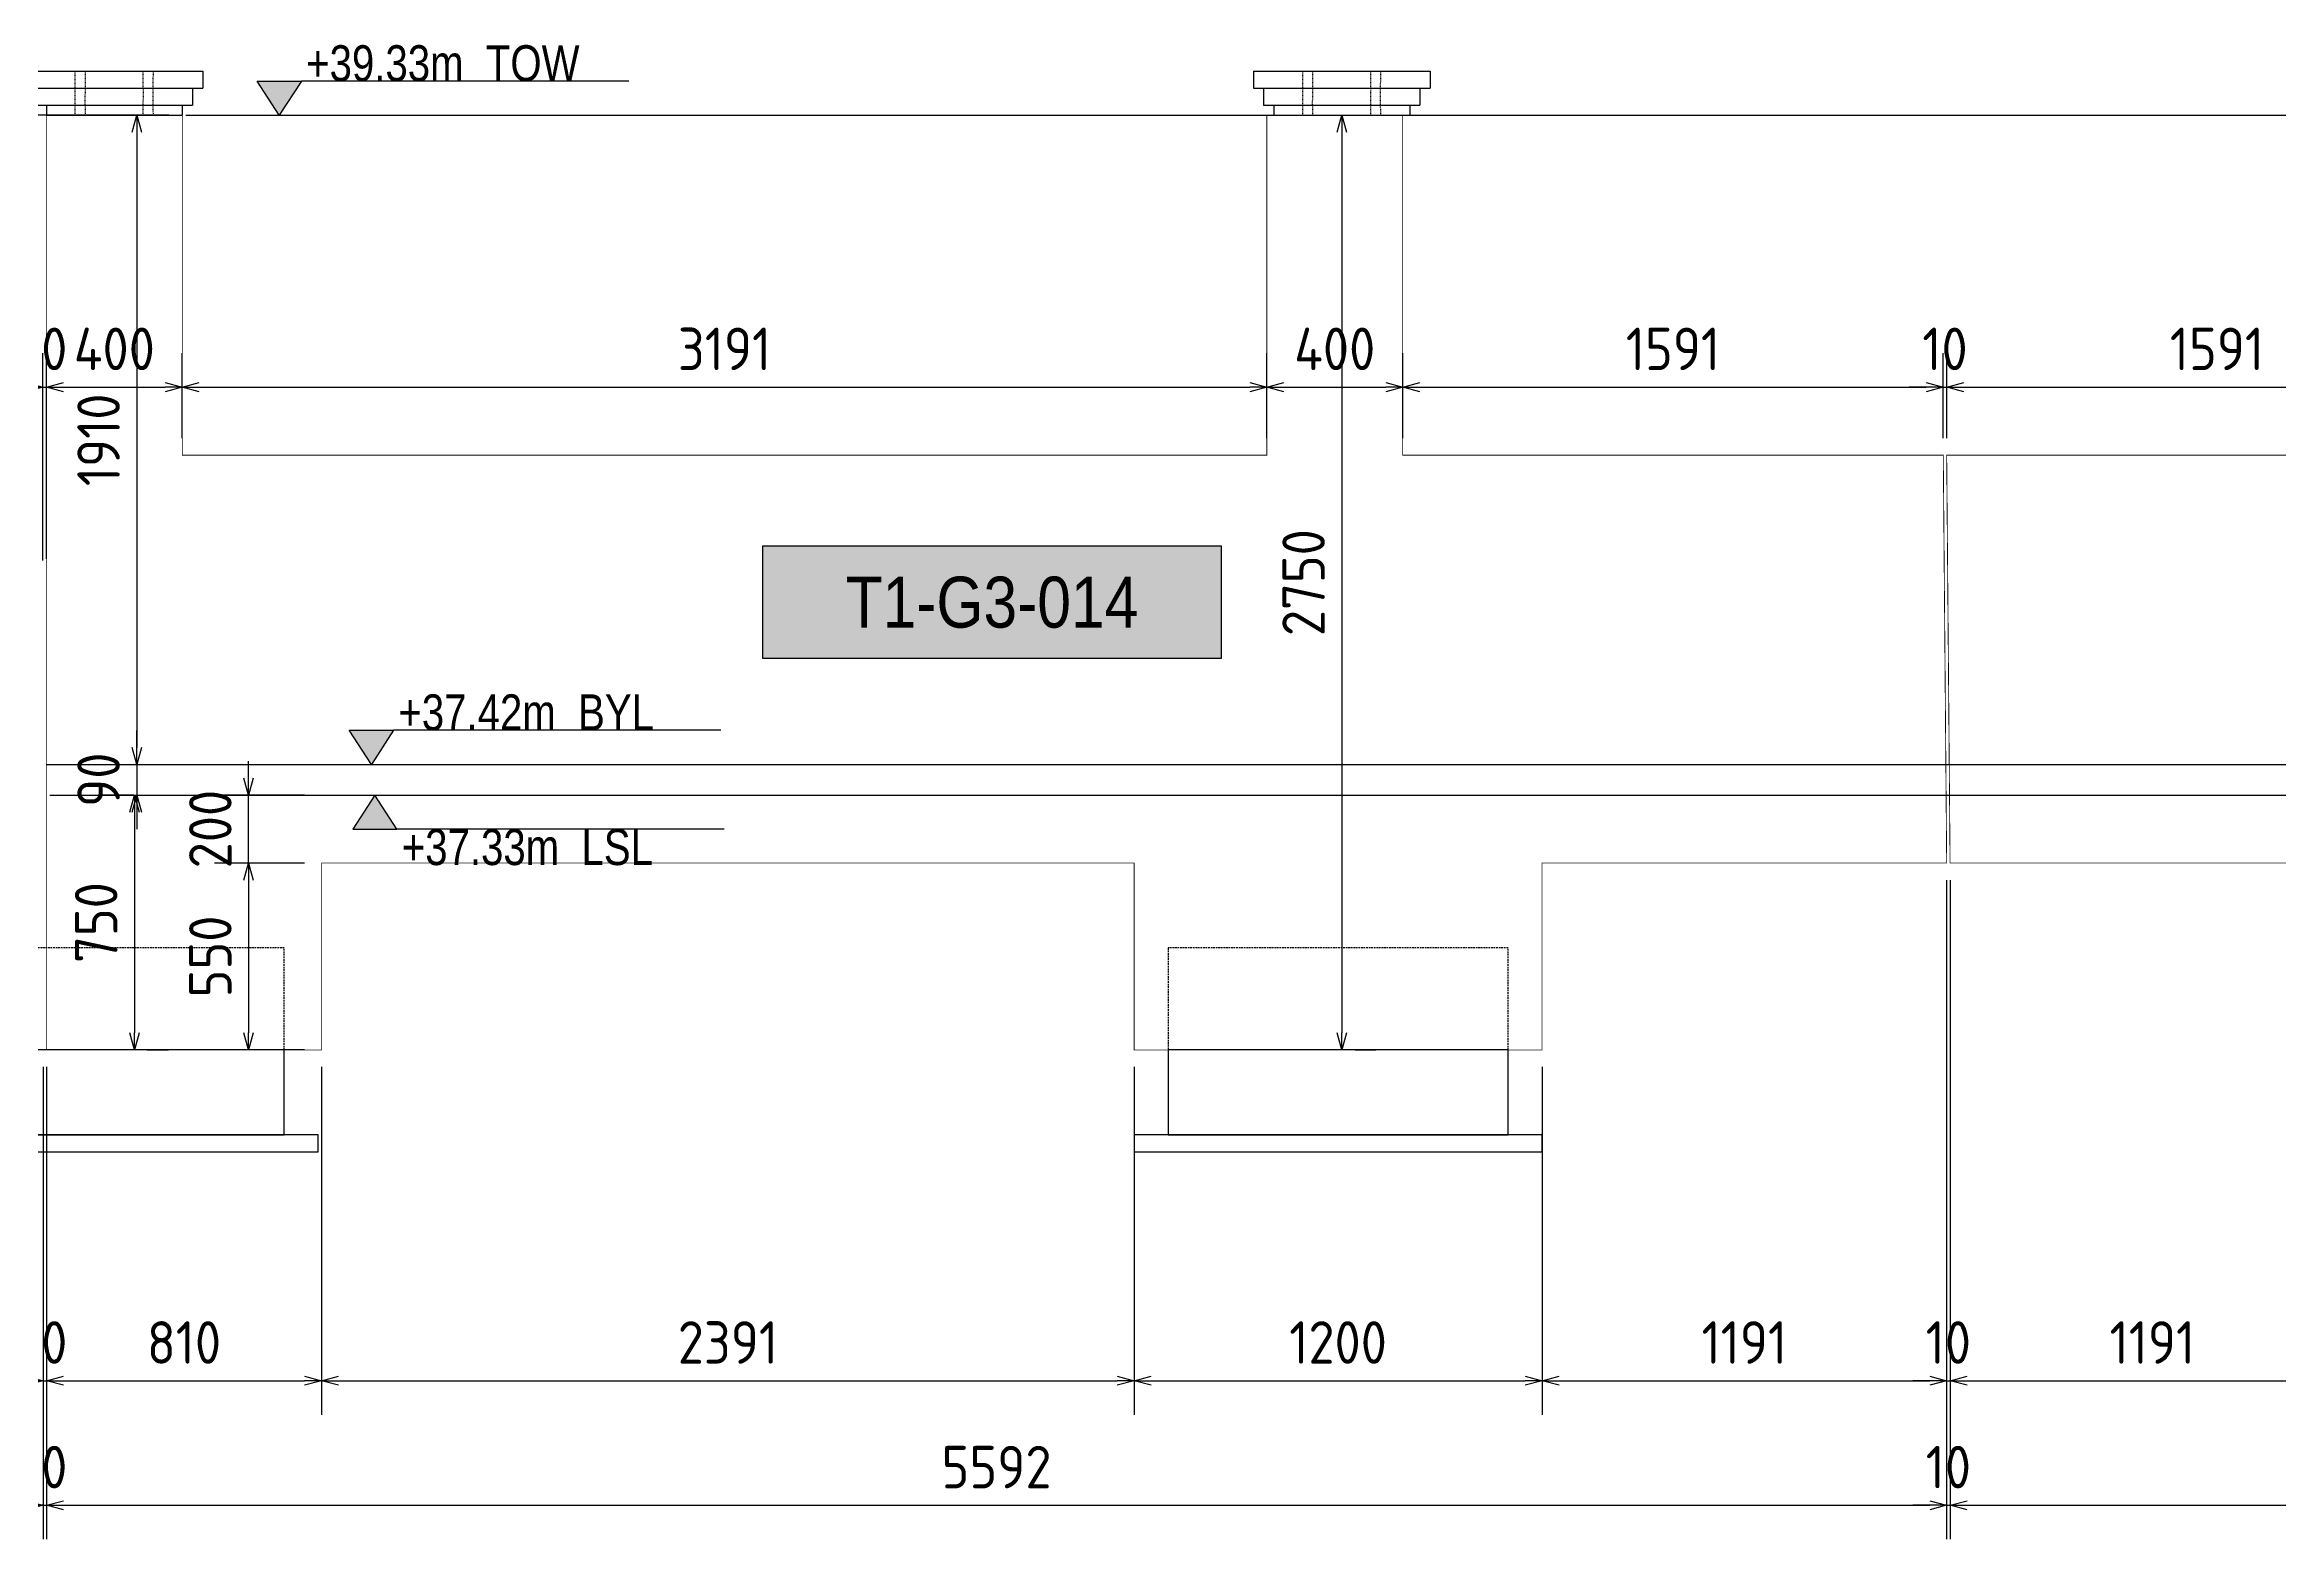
# Model space of a CAD drawing. Header units: centimetres. Extents: x -6122352 to 7132207, y -1694241 to 1947892.
# Drawn here: x 3284730 to 3291305, y 82635 to 87033 of the extents above; entities that cross this region are included whole.
import ezdxf
from ezdxf.enums import TextEntityAlignment as Align

# ---------------------------------------------------------------- set-up
doc = ezdxf.new("R2010")
doc.units = ezdxf.units.CM
doc.header["$MEASUREMENT"] = 0
doc.header["$PDMODE"] = 66
doc.header["$PDSIZE"] = 100
for name, pattern in [('23585-XR-AR-END-SETTING OUT PLAN$0$HIDDEN', [0.375, 0.25, -0.125]), ('DASHED2', [0.375, 0.25, -0.125]), ('DXK_LINE_DOT2', [3.9198, 1.9599, -1.9599])]:
    doc.linetypes.add(name, pattern=pattern)
for name, color, linetype in [('@MI-TYPE-01', 30, 'Continuous'), ('JML-Dimension', 1, 'Continuous'), ('PANEL-TAGS', 7, 'Continuous'), ('SECTION', 130, 'Continuous')]:
    doc.layers.add(name, color=color, linetype=linetype)
doc.styles.add('PANELTAG_STYLE', font='arial.ttf')
doc.styles.add('Schueco-BEMSTIL', font='isocpeur.ttf', dxfattribs={"width": 0.9})
doc.styles.add('txt-Pisa-std', font='arial.ttf', dxfattribs={"width": 0.8})
doc.dimstyles.new('MI- JWC-TXT-2.5 MM', dxfattribs={"dimscale": 1.5, "dimtxt": 2.5, "dimasz": 1, "dimexe": 2, "dimexo": 1, "dimgap": 1, "dimtad": 1, "dimdec": 0, "dimdsep": 46, "dimtxsty": 'Schueco-BEMSTIL', "dimblk": 'OPEN30', "dimcen": 0, "dimdle": 2, "dimclrd": 140, "dimclre": 8, "dimclrt": 40, "dimadec": 0, "dimazin": 2, "dimtfac": 1, "dimtdec": 0, "dimtix": 1, "dimtmove": 2, "dimatfit": 3, "dimldrblk": 'OPEN', "dimfxl": 2, "dimlwd": -1, "dimlwe": -1, "dimarcsym": 0})

# ---------------------------------------------------------------- blocks, each defined once
blk = doc.blocks.new('T1-FOOTING ELEVATION')
at = {"color": 9}
blk.add_lwpolyline([(-600, -250), (600, -250), (600, -300), (-600, -300)], close=True, dxfattribs=at)
at = {"layer": '@MI-TYPE-01', "color": 114, "linetype": '23585-XR-AR-END-SETTING OUT PLAN$0$HIDDEN', "ltscale": 20, "true_color": 0x139b48}
blk.add_lwpolyline([(-500, 0), (-500, 300), (500, 300), (500, 0)], dxfattribs=at)
at = {"layer": '@MI-TYPE-01', "color": 114, "true_color": 0x139b48}
blk.add_lwpolyline([(-500, 0), (500, 0), (500, -250), (-500, -250)], close=True, dxfattribs=at)
blk = doc.blocks.new('*U2058')
at = {"layer": 'JML-Dimension'}
h = blk.add_hatch(color=10, dxfattribs=at)
h.dxf.hatch_style = 1
h.paths.add_polyline_path([(0, 0), (-1.54, 2.37), (1.54, 2.37)])
blk.add_line((24.31, 2.37), (1.54, 2.37), dxfattribs=at)
blk.add_lwpolyline([(0, 0), (-1.54, 2.37), (1.54, 2.37), (0, 0)], dxfattribs=at)
at = {"color": 5, "style": 'txt-Pisa-std', "width": 0.8}
blk.add_attdef('+0.0', text='', height=2.5, dxfattribs=at).set_placement((1.87, 2.37), align=Align.BOTTOM_LEFT)
blk = doc.blocks.new('_Open30')
at = {"color": 0, "linetype": 'ByBlock', "lineweight": -2}
for p, q in [((-1, 0.27), (0, 0)), ((0, 0), (-1, -0.27)), ((0, 0), (-1, 0))]:
    blk.add_line(p, q, dxfattribs=at)
blk = doc.blocks.new('*D4486')
at = {"layer": '@MI-TYPE-01', "color": 8, "transparency": 16777216}
for p, q in [((3285094.9, 86825.5), (3284370.7, 86825.5)), ((3284503.4, 86465.5), (3284570.7, 86465.5))]:
    blk.add_line(p, q, dxfattribs=at)
at = {"layer": '@MI-TYPE-01', "color": 140, "transparency": 16777216}
blk.add_line((3284470.7, 86515.5), (3284470.7, 86775.5), dxfattribs=at)
at = {"layer": 'Defpoints', "color": 0, "transparency": 16777216}
for p in [(3284470.7, 86825.5), (3285144.9, 86825.5), (3284453.4, 86465.5)]:
    blk.add_point(p, dxfattribs=at)
at = {"layer": '@MI-TYPE-01', "color": 140, "transparency": 16777216, "xscale": 50, "yscale": 50, "zscale": 50}
for p, rotation in [((3284470.7, 86825.5), 90), ((3284470.7, 86465.5), 270)]:
    blk.add_blockref('_Open30', p, dxfattribs=dict(at, rotation=rotation))
at = {"layer": '@MI-TYPE-01', "color": 40, "transparency": 16777216, "insert": (3284358.2, 86645.5), "char_height": 125, "attachment_point": 5, "rotation": 90, "style": 'Schueco-BEMSTIL'}
blk.add_mtext('360', dxfattribs=at)
blk = doc.blocks.new('_Open')
at = {"color": 0, "linetype": 'ByBlock', "lineweight": -2}
for p, q in [((-1, 0.2), (0, 0)), ((-1, -0.2), (0, 0)), ((0, 0), (-1, 0))]:
    blk.add_line(p, q, dxfattribs=at)
blk = doc.blocks.new('*D4487')
at = {"layer": '@MI-TYPE-01', "color": 8, "transparency": 16777216}
for p, q in [((3284923, 86825.5), (3285101, 86825.5)), ((3284923, 84915.5), (3285101, 84915.5))]:
    blk.add_line(p, q, dxfattribs=at)
at = {"layer": '@MI-TYPE-01', "color": 140, "transparency": 16777216}
blk.add_line((3285001, 86775.5), (3285001, 84965.5), dxfattribs=at)
at = {"layer": 'Defpoints', "color": 0, "transparency": 16777216}
for p in [(3284873, 86825.5), (3284873, 84915.5), (3285001, 84915.5)]:
    blk.add_point(p, dxfattribs=at)
at = {"layer": '@MI-TYPE-01', "color": 140, "transparency": 16777216, "xscale": 50, "yscale": 50, "zscale": 50}
for p, rotation in [((3285001, 86825.5), 90), ((3285001, 84915.5), 270)]:
    blk.add_blockref('_Open30', p, dxfattribs=dict(at, rotation=rotation))
at = {"layer": '@MI-TYPE-01', "color": 40, "transparency": 16777216, "insert": (3284888.5, 85870.5), "char_height": 125, "attachment_point": 5, "rotation": 90, "style": 'Schueco-BEMSTIL'}
blk.add_mtext('1910', dxfattribs=at)
blk = doc.blocks.new('*D4488')
at = {"layer": '@MI-TYPE-01', "color": 140, "transparency": 16777216}
for p, q in [((3285001, 84965.5), (3285001, 85015.5)), ((3285001, 84915.5), (3285001, 84825.2)), ((3285001, 84775.2), (3285001, 84725.2))]:
    blk.add_line(p, q, dxfattribs=at)
at = {"layer": '@MI-TYPE-01', "color": 8, "transparency": 16777216}
for p, q in [((3284923, 84915.5), (3285101, 84915.5)), ((3284992.2, 84825.2), (3284901, 84825.2))]:
    blk.add_line(p, q, dxfattribs=at)
at = {"layer": 'Defpoints', "color": 0, "transparency": 16777216}
for p in [(3284873, 84915.5), (3285001, 84825.2), (3285042.2, 84825.2)]:
    blk.add_point(p, dxfattribs=at)
at = {"layer": '@MI-TYPE-01', "color": 140, "transparency": 16777216, "xscale": 50, "yscale": 50, "zscale": 50}
for p, rotation in [((3285001, 84915.5), 270), ((3285001, 84825.2), 90)]:
    blk.add_blockref('_Open30', p, dxfattribs=dict(at, rotation=rotation))
at = {"layer": '@MI-TYPE-01', "color": 40, "transparency": 16777216, "insert": (3284888.5, 84870.4), "char_height": 125, "attachment_point": 5, "rotation": 90, "style": 'Schueco-BEMSTIL'}
blk.add_mtext('90', dxfattribs=at)
blk = doc.blocks.new('*D4489')
at = {"layer": '@MI-TYPE-01', "color": 8, "transparency": 16777216}
for p, q in [((3284992.2, 84825.2), (3284894, 84825.2)), ((3285030.6, 84075.2), (3285094, 84075.2))]:
    blk.add_line(p, q, dxfattribs=at)
at = {"layer": '@MI-TYPE-01', "color": 140, "transparency": 16777216}
blk.add_line((3284994, 84775.2), (3284994, 84125.2), dxfattribs=at)
at = {"layer": 'Defpoints', "color": 0, "transparency": 16777216}
for p in [(3285042.2, 84825.2), (3284980.6, 84075.2), (3284994, 84075.2)]:
    blk.add_point(p, dxfattribs=at)
at = {"layer": '@MI-TYPE-01', "color": 140, "transparency": 16777216, "xscale": 50, "yscale": 50, "zscale": 50}
for p, rotation in [((3284994, 84825.2), 90), ((3284994, 84075.2), 270)]:
    blk.add_blockref('_Open30', p, dxfattribs=dict(at, rotation=rotation))
at = {"layer": '@MI-TYPE-01', "color": 40, "transparency": 16777216, "insert": (3284881.5, 84450.2), "char_height": 125, "attachment_point": 5, "rotation": 90, "style": 'Schueco-BEMSTIL'}
blk.add_mtext('750', dxfattribs=at)
blk = doc.blocks.new('*D4497')
at = {"layer": '@MI-TYPE-01', "color": 140, "transparency": 16777216}
for p, q in [((3285329.9, 84875.2), (3285329.9, 84925.2)), ((3285329.9, 84625.2), (3285329.9, 84825.2)), ((3285329.9, 84575.2), (3285329.9, 84525.2))]:
    blk.add_line(p, q, dxfattribs=at)
at = {"layer": '@MI-TYPE-01', "color": 8, "transparency": 16777216}
for p, q in [((3285494.9, 84825.2), (3285229.9, 84825.2)), ((3285494.9, 84625.2), (3285229.9, 84625.2))]:
    blk.add_line(p, q, dxfattribs=at)
at = {"layer": 'Defpoints', "color": 0, "transparency": 16777216}
for p in [(3285329.9, 84825.2), (3285544.9, 84825.2), (3285544.9, 84625.2)]:
    blk.add_point(p, dxfattribs=at)
at = {"layer": '@MI-TYPE-01', "color": 140, "transparency": 16777216, "xscale": 50, "yscale": 50, "zscale": 50}
for p, rotation in [((3285329.9, 84825.2), 270), ((3285329.9, 84625.2), 90)]:
    blk.add_blockref('_Open30', p, dxfattribs=dict(at, rotation=rotation))
at = {"layer": '@MI-TYPE-01', "color": 40, "transparency": 16777216, "insert": (3285217.4, 84725.2), "char_height": 125, "attachment_point": 5, "rotation": 90, "style": 'Schueco-BEMSTIL'}
blk.add_mtext('200', dxfattribs=at)
blk = doc.blocks.new('*D4498')
at = {"layer": '@MI-TYPE-01', "color": 8, "transparency": 16777216}
for p, q in [((3285494.9, 84625.2), (3285229.9, 84625.2)), ((3285494.9, 84075.2), (3285229.9, 84075.2))]:
    blk.add_line(p, q, dxfattribs=at)
at = {"layer": '@MI-TYPE-01', "color": 140, "transparency": 16777216}
blk.add_line((3285329.9, 84575.2), (3285329.9, 84125.2), dxfattribs=at)
at = {"layer": 'Defpoints', "color": 0, "transparency": 16777216}
for p in [(3285544.9, 84625.2), (3285329.9, 84075.2), (3285544.9, 84075.2)]:
    blk.add_point(p, dxfattribs=at)
at = {"layer": '@MI-TYPE-01', "color": 140, "transparency": 16777216, "xscale": 50, "yscale": 50, "zscale": 50}
for p, rotation in [((3285329.9, 84625.2), 90), ((3285329.9, 84075.2), 270)]:
    blk.add_blockref('_Open30', p, dxfattribs=dict(at, rotation=rotation))
at = {"layer": '@MI-TYPE-01', "color": 40, "transparency": 16777216, "insert": (3285217.4, 84350.2), "char_height": 125, "attachment_point": 5, "rotation": 90, "style": 'Schueco-BEMSTIL'}
blk.add_mtext('550', dxfattribs=at)
blk = doc.blocks.new('*D4509')
at = {"layer": '@MI-TYPE-01', "color": 8, "transparency": 16777216}
for p, q in [((3288575.9, 86825.5), (3288646.8, 86825.5)), ((3288585.9, 84075.2), (3288646.8, 84075.2))]:
    blk.add_line(p, q, dxfattribs=at)
at = {"layer": '@MI-TYPE-01', "color": 140, "transparency": 16777216}
blk.add_line((3288546.8, 86775.5), (3288546.8, 84125.2), dxfattribs=at)
at = {"layer": 'Defpoints', "color": 0, "transparency": 16777216}
for p in [(3288525.9, 86825.5), (3288535.9, 84075.2), (3288546.8, 84075.2)]:
    blk.add_point(p, dxfattribs=at)
at = {"layer": '@MI-TYPE-01', "color": 140, "transparency": 16777216, "xscale": 50, "yscale": 50, "zscale": 50}
for p, rotation in [((3288546.8, 86825.5), 90), ((3288546.8, 84075.2), 270)]:
    blk.add_blockref('_Open30', p, dxfattribs=dict(at, rotation=rotation))
at = {"layer": '@MI-TYPE-01', "color": 40, "transparency": 16777216, "insert": (3288434.3, 85450.4), "char_height": 125, "attachment_point": 5, "rotation": 90, "style": 'Schueco-BEMSTIL'}
blk.add_mtext('2750', dxfattribs=at)
blk = doc.blocks.new('*D4527')
at = {"layer": '@MI-TYPE-01', "color": 8, "transparency": 16777216}
for p, q in [((3284725, 84025.2), (3284725, 83002)), ((3284734.9, 84025.2), (3284734.9, 83002))]:
    blk.add_line(p, q, dxfattribs=at)
at = {"layer": '@MI-TYPE-01', "color": 140, "transparency": 16777216}
for p, q in [((3284675, 83102), (3284625, 83102)), ((3284725, 83102), (3284734.9, 83102)), ((3284784.9, 83102), (3284834.9, 83102))]:
    blk.add_line(p, q, dxfattribs=at)
at = {"layer": 'Defpoints', "color": 0, "transparency": 16777216}
for p in [(3284725, 84075.2), (3284734.9, 84075.2), (3284734.9, 83102)]:
    blk.add_point(p, dxfattribs=at)
at = {"layer": '@MI-TYPE-01', "color": 140, "transparency": 16777216, "xscale": 50, "yscale": 50, "zscale": 50}
blk.add_blockref('_Open30', (3284725, 83102), dxfattribs=at)
at = {"layer": '@MI-TYPE-01', "color": 140, "transparency": 16777216, "xscale": 50, "yscale": 50, "zscale": 50, "rotation": 180}
blk.add_blockref('_Open30', (3284734.9, 83102), dxfattribs=at)
at = {"layer": '@MI-TYPE-01', "color": 40, "transparency": 16777216, "insert": (3284729.9, 83214.5), "char_height": 125, "attachment_point": 5, "style": 'Schueco-BEMSTIL'}
blk.add_mtext('10', dxfattribs=at)
blk = doc.blocks.new('*D4528')
at = {"layer": '@MI-TYPE-01', "color": 8, "transparency": 16777216}
for p, q in [((3284734.9, 84025.2), (3284734.9, 83002)), ((3285544.9, 84025.2), (3285544.9, 83002))]:
    blk.add_line(p, q, dxfattribs=at)
at = {"layer": '@MI-TYPE-01', "color": 140, "transparency": 16777216}
blk.add_line((3284784.9, 83102), (3285494.9, 83102), dxfattribs=at)
at = {"layer": 'Defpoints', "color": 0, "transparency": 16777216}
for p in [(3284734.9, 84075.2), (3285544.9, 84075.2), (3285544.9, 83102)]:
    blk.add_point(p, dxfattribs=at)
at = {"layer": '@MI-TYPE-01', "color": 140, "transparency": 16777216, "xscale": 50, "yscale": 50, "zscale": 50, "rotation": 180}
blk.add_blockref('_Open30', (3284734.9, 83102), dxfattribs=at)
at = {"layer": '@MI-TYPE-01', "color": 140, "transparency": 16777216, "xscale": 50, "yscale": 50, "zscale": 50}
blk.add_blockref('_Open30', (3285544.9, 83102), dxfattribs=at)
at = {"layer": '@MI-TYPE-01', "color": 40, "transparency": 16777216, "insert": (3285139.9, 83214.5), "char_height": 125, "attachment_point": 5, "style": 'Schueco-BEMSTIL'}
blk.add_mtext('810', dxfattribs=at)
blk = doc.blocks.new('*D4529')
at = {"layer": '@MI-TYPE-01', "color": 8, "transparency": 16777216}
for p, q in [((3285544.9, 84025.2), (3285544.9, 83002)), ((3287935.9, 84025.2), (3287935.9, 83002))]:
    blk.add_line(p, q, dxfattribs=at)
at = {"layer": '@MI-TYPE-01', "color": 140, "transparency": 16777216}
blk.add_line((3285594.9, 83102), (3287885.9, 83102), dxfattribs=at)
at = {"layer": 'Defpoints', "color": 0, "transparency": 16777216}
for p in [(3285544.9, 84075.2), (3287935.9, 84075.2), (3287935.9, 83102)]:
    blk.add_point(p, dxfattribs=at)
at = {"layer": '@MI-TYPE-01', "color": 140, "transparency": 16777216, "xscale": 50, "yscale": 50, "zscale": 50, "rotation": 180}
blk.add_blockref('_Open30', (3285544.9, 83102), dxfattribs=at)
at = {"layer": '@MI-TYPE-01', "color": 140, "transparency": 16777216, "xscale": 50, "yscale": 50, "zscale": 50}
blk.add_blockref('_Open30', (3287935.9, 83102), dxfattribs=at)
at = {"layer": '@MI-TYPE-01', "color": 40, "transparency": 16777216, "insert": (3286740.4, 83214.5), "char_height": 125, "attachment_point": 5, "style": 'Schueco-BEMSTIL'}
blk.add_mtext('2391', dxfattribs=at)
blk = doc.blocks.new('*D4530')
at = {"layer": '@MI-TYPE-01', "color": 8, "transparency": 16777216}
for p, q in [((3287935.9, 84025.2), (3287935.9, 83002)), ((3289135.9, 84025.2), (3289135.9, 83002))]:
    blk.add_line(p, q, dxfattribs=at)
at = {"layer": '@MI-TYPE-01', "color": 140, "transparency": 16777216}
blk.add_line((3287985.9, 83102), (3289085.9, 83102), dxfattribs=at)
at = {"layer": 'Defpoints', "color": 0, "transparency": 16777216}
for p in [(3287935.9, 84075.2), (3289135.9, 84075.2), (3289135.9, 83102)]:
    blk.add_point(p, dxfattribs=at)
at = {"layer": '@MI-TYPE-01', "color": 140, "transparency": 16777216, "xscale": 50, "yscale": 50, "zscale": 50, "rotation": 180}
blk.add_blockref('_Open30', (3287935.9, 83102), dxfattribs=at)
at = {"layer": '@MI-TYPE-01', "color": 140, "transparency": 16777216, "xscale": 50, "yscale": 50, "zscale": 50}
blk.add_blockref('_Open30', (3289135.9, 83102), dxfattribs=at)
at = {"layer": '@MI-TYPE-01', "color": 40, "transparency": 16777216, "insert": (3288535.9, 83214.5), "char_height": 125, "attachment_point": 5, "style": 'Schueco-BEMSTIL'}
blk.add_mtext('1200', dxfattribs=at)
blk = doc.blocks.new('*D4531')
at = {"layer": '@MI-TYPE-01', "color": 8, "transparency": 16777216}
for p, q in [((3290326.6, 84575.2), (3290326.6, 83002)), ((3289135.9, 84025.2), (3289135.9, 83002))]:
    blk.add_line(p, q, dxfattribs=at)
at = {"layer": '@MI-TYPE-01', "color": 140, "transparency": 16777216}
blk.add_line((3289185.9, 83102), (3290276.6, 83102), dxfattribs=at)
at = {"layer": 'Defpoints', "color": 0, "transparency": 16777216}
for p in [(3290326.6, 84625.2), (3289135.9, 84075.2), (3290326.6, 83102)]:
    blk.add_point(p, dxfattribs=at)
at = {"layer": '@MI-TYPE-01', "color": 140, "transparency": 16777216, "xscale": 50, "yscale": 50, "zscale": 50, "rotation": 180}
blk.add_blockref('_Open30', (3289135.9, 83102), dxfattribs=at)
at = {"layer": '@MI-TYPE-01', "color": 140, "transparency": 16777216, "xscale": 50, "yscale": 50, "zscale": 50}
blk.add_blockref('_Open30', (3290326.6, 83102), dxfattribs=at)
at = {"layer": '@MI-TYPE-01', "color": 40, "transparency": 16777216, "insert": (3289731.3, 83214.5), "char_height": 125, "attachment_point": 5, "style": 'Schueco-BEMSTIL'}
blk.add_mtext('1191', dxfattribs=at)
blk = doc.blocks.new('*D4532')
at = {"layer": '@MI-TYPE-01', "color": 8, "transparency": 16777216}
for p, q in [((3290326.6, 84575.2), (3290326.6, 83002)), ((3290336.6, 84575.2), (3290336.6, 83002))]:
    blk.add_line(p, q, dxfattribs=at)
at = {"layer": '@MI-TYPE-01', "color": 140, "transparency": 16777216}
for p, q in [((3290276.6, 83102), (3290226.6, 83102)), ((3290326.6, 83102), (3290336.6, 83102)), ((3290386.6, 83102), (3290436.6, 83102))]:
    blk.add_line(p, q, dxfattribs=at)
at = {"layer": 'Defpoints', "color": 0, "transparency": 16777216}
for p in [(3290326.6, 84625.2), (3290336.6, 84625.2), (3290336.6, 83102)]:
    blk.add_point(p, dxfattribs=at)
at = {"layer": '@MI-TYPE-01', "color": 140, "transparency": 16777216, "xscale": 50, "yscale": 50, "zscale": 50}
blk.add_blockref('_Open30', (3290326.6, 83102), dxfattribs=at)
at = {"layer": '@MI-TYPE-01', "color": 140, "transparency": 16777216, "xscale": 50, "yscale": 50, "zscale": 50, "rotation": 180}
blk.add_blockref('_Open30', (3290336.6, 83102), dxfattribs=at)
at = {"layer": '@MI-TYPE-01', "color": 40, "transparency": 16777216, "insert": (3290331.6, 83214.5), "char_height": 125, "attachment_point": 5, "style": 'Schueco-BEMSTIL'}
blk.add_mtext('10', dxfattribs=at)
blk = doc.blocks.new('*D4533')
at = {"layer": '@MI-TYPE-01', "color": 8, "transparency": 16777216}
for p, q in [((3290336.6, 84575.2), (3290336.6, 83002)), ((3291527.4, 84025.2), (3291527.4, 83002))]:
    blk.add_line(p, q, dxfattribs=at)
at = {"layer": '@MI-TYPE-01', "color": 140, "transparency": 16777216}
blk.add_line((3290386.6, 83102), (3291477.4, 83102), dxfattribs=at)
at = {"layer": 'Defpoints', "color": 0, "transparency": 16777216}
for p in [(3290336.6, 84625.2), (3291527.4, 84075.2), (3291527.4, 83102)]:
    blk.add_point(p, dxfattribs=at)
at = {"layer": '@MI-TYPE-01', "color": 140, "transparency": 16777216, "xscale": 50, "yscale": 50, "zscale": 50, "rotation": 180}
blk.add_blockref('_Open30', (3290336.6, 83102), dxfattribs=at)
at = {"layer": '@MI-TYPE-01', "color": 140, "transparency": 16777216, "xscale": 50, "yscale": 50, "zscale": 50}
blk.add_blockref('_Open30', (3291527.4, 83102), dxfattribs=at)
at = {"layer": '@MI-TYPE-01', "color": 40, "transparency": 16777216, "insert": (3290932, 83214.5), "char_height": 125, "attachment_point": 5, "style": 'Schueco-BEMSTIL'}
blk.add_mtext('1191', dxfattribs=at)
blk = doc.blocks.new('*D4548')
at = {"layer": '@MI-TYPE-01', "color": 8, "transparency": 16777216}
for p, q in [((3284725, 84025.2), (3284725, 82635.4)), ((3284734.9, 84025.2), (3284734.9, 82635.4))]:
    blk.add_line(p, q, dxfattribs=at)
at = {"layer": '@MI-TYPE-01', "color": 140, "transparency": 16777216}
for p, q in [((3284675, 82735.4), (3284625, 82735.4)), ((3284725, 82735.4), (3284734.9, 82735.4)), ((3284784.9, 82735.4), (3284834.9, 82735.4))]:
    blk.add_line(p, q, dxfattribs=at)
at = {"layer": 'Defpoints', "color": 0, "transparency": 16777216}
for p in [(3284725, 84075.2), (3284734.9, 84075.2), (3284734.9, 82735.4)]:
    blk.add_point(p, dxfattribs=at)
at = {"layer": '@MI-TYPE-01', "color": 140, "transparency": 16777216, "xscale": 50, "yscale": 50, "zscale": 50}
blk.add_blockref('_Open30', (3284725, 82735.4), dxfattribs=at)
at = {"layer": '@MI-TYPE-01', "color": 140, "transparency": 16777216, "xscale": 50, "yscale": 50, "zscale": 50, "rotation": 180}
blk.add_blockref('_Open30', (3284734.9, 82735.4), dxfattribs=at)
at = {"layer": '@MI-TYPE-01', "color": 40, "transparency": 16777216, "insert": (3284729.9, 82847.9), "char_height": 125, "attachment_point": 5, "style": 'Schueco-BEMSTIL'}
blk.add_mtext('10', dxfattribs=at)
blk = doc.blocks.new('*D4549')
at = {"layer": '@MI-TYPE-01', "color": 8, "transparency": 16777216}
for p, q in [((3290326.6, 84575.2), (3290326.6, 82635.4)), ((3284734.9, 84025.2), (3284734.9, 82635.4))]:
    blk.add_line(p, q, dxfattribs=at)
at = {"layer": '@MI-TYPE-01', "color": 140, "transparency": 16777216}
blk.add_line((3284784.9, 82735.4), (3290276.6, 82735.4), dxfattribs=at)
at = {"layer": 'Defpoints', "color": 0, "transparency": 16777216}
for p in [(3290326.6, 84625.2), (3284734.9, 84075.2), (3290326.6, 82735.4)]:
    blk.add_point(p, dxfattribs=at)
at = {"layer": '@MI-TYPE-01', "color": 140, "transparency": 16777216, "xscale": 50, "yscale": 50, "zscale": 50, "rotation": 180}
blk.add_blockref('_Open30', (3284734.9, 82735.4), dxfattribs=at)
at = {"layer": '@MI-TYPE-01', "color": 140, "transparency": 16777216, "xscale": 50, "yscale": 50, "zscale": 50}
blk.add_blockref('_Open30', (3290326.6, 82735.4), dxfattribs=at)
at = {"layer": '@MI-TYPE-01', "color": 40, "transparency": 16777216, "insert": (3287530.8, 82847.9), "char_height": 125, "attachment_point": 5, "style": 'Schueco-BEMSTIL'}
blk.add_mtext('5592', dxfattribs=at)
blk = doc.blocks.new('*D4550')
at = {"layer": '@MI-TYPE-01', "color": 8, "transparency": 16777216}
for p, q in [((3290326.6, 84575.2), (3290326.6, 82635.4)), ((3290336.6, 84575.2), (3290336.6, 82635.4))]:
    blk.add_line(p, q, dxfattribs=at)
at = {"layer": '@MI-TYPE-01', "color": 140, "transparency": 16777216}
for p, q in [((3290276.6, 82735.4), (3290226.6, 82735.4)), ((3290326.6, 82735.4), (3290336.6, 82735.4)), ((3290386.6, 82735.4), (3290436.6, 82735.4))]:
    blk.add_line(p, q, dxfattribs=at)
at = {"layer": 'Defpoints', "color": 0, "transparency": 16777216}
for p in [(3290326.6, 84625.2), (3290336.6, 84625.2), (3290336.6, 82735.4)]:
    blk.add_point(p, dxfattribs=at)
at = {"layer": '@MI-TYPE-01', "color": 140, "transparency": 16777216, "xscale": 50, "yscale": 50, "zscale": 50}
blk.add_blockref('_Open30', (3290326.6, 82735.4), dxfattribs=at)
at = {"layer": '@MI-TYPE-01', "color": 140, "transparency": 16777216, "xscale": 50, "yscale": 50, "zscale": 50, "rotation": 180}
blk.add_blockref('_Open30', (3290336.6, 82735.4), dxfattribs=at)
at = {"layer": '@MI-TYPE-01', "color": 40, "transparency": 16777216, "insert": (3290331.6, 82847.9), "char_height": 125, "attachment_point": 5, "style": 'Schueco-BEMSTIL'}
blk.add_mtext('10', dxfattribs=at)
blk = doc.blocks.new('*D4551')
at = {"layer": '@MI-TYPE-01', "color": 8, "transparency": 16777216}
for p, q in [((3290336.6, 84575.2), (3290336.6, 82635.4)), ((3297508.7, 84575.2), (3297508.7, 82635.4))]:
    blk.add_line(p, q, dxfattribs=at)
at = {"layer": '@MI-TYPE-01', "color": 140, "transparency": 16777216}
blk.add_line((3290386.6, 82735.4), (3297458.7, 82735.4), dxfattribs=at)
at = {"layer": 'Defpoints', "color": 0, "transparency": 16777216}
for p in [(3290336.6, 84625.2), (3297508.7, 84625.2), (3297508.7, 82735.4)]:
    blk.add_point(p, dxfattribs=at)
at = {"layer": '@MI-TYPE-01', "color": 140, "transparency": 16777216, "xscale": 50, "yscale": 50, "zscale": 50, "rotation": 180}
blk.add_blockref('_Open30', (3290336.6, 82735.4), dxfattribs=at)
at = {"layer": '@MI-TYPE-01', "color": 140, "transparency": 16777216, "xscale": 50, "yscale": 50, "zscale": 50}
blk.add_blockref('_Open30', (3297508.7, 82735.4), dxfattribs=at)
at = {"layer": '@MI-TYPE-01', "color": 40, "transparency": 16777216, "insert": (3293922.7, 82847.9), "char_height": 125, "attachment_point": 5, "style": 'Schueco-BEMSTIL'}
blk.add_mtext('7172', dxfattribs=at)
blk = doc.blocks.new('PANELTAG')
at = {"layer": 'PANEL-TAGS', "color": 1}
blk.add_lwpolyline([(-13.5, -3.3), (13.5, -3.3), (13.5, 3.3), (-13.5, 3.3)], close=True, dxfattribs=at)
at = {"layer": 'PANEL-TAGS', "color": 40, "true_color": 0xffd700}
blk.add_solid([(-13.5, -3.3), (13.5, -3.3), (-13.5, 3.3), (13.5, 3.3)], dxfattribs=at)
at = {"layer": 'PANEL-TAGS', "color": 5, "style": 'PANELTAG_STYLE', "width": 0.85}
blk.add_attdef('TAGNO', text='', height=3, dxfattribs=at).set_placement((0, 0), align=Align.MIDDLE)
blk = doc.blocks.new('*D4670')
at = {"layer": '@MI-TYPE-01', "color": 8, "transparency": 16777216}
for p, q in [((3284724.9, 85515.5), (3284724.9, 86125.6)), ((3284734.9, 85520.4), (3284734.9, 86125.6))]:
    blk.add_line(p, q, dxfattribs=at)
at = {"layer": '@MI-TYPE-01', "color": 140, "transparency": 16777216}
for p, q in [((3284674.9, 86025.6), (3284624.9, 86025.6)), ((3284724.9, 86025.6), (3284734.9, 86025.6)), ((3284784.9, 86025.6), (3284834.9, 86025.6))]:
    blk.add_line(p, q, dxfattribs=at)
at = {"layer": 'Defpoints', "color": 0, "transparency": 16777216}
for p in [(3284734.9, 86025.6), (3284724.9, 85465.5), (3284734.9, 85470.4)]:
    blk.add_point(p, dxfattribs=at)
at = {"layer": '@MI-TYPE-01', "color": 140, "transparency": 16777216, "xscale": 50, "yscale": 50, "zscale": 50}
blk.add_blockref('_Open30', (3284724.9, 86025.6), dxfattribs=at)
at = {"layer": '@MI-TYPE-01', "color": 140, "transparency": 16777216, "xscale": 50, "yscale": 50, "zscale": 50, "rotation": 180}
blk.add_blockref('_Open30', (3284734.9, 86025.6), dxfattribs=at)
at = {"layer": '@MI-TYPE-01', "color": 40, "transparency": 16777216, "insert": (3284729.9, 86138.1), "char_height": 125, "attachment_point": 5, "style": 'Schueco-BEMSTIL'}
blk.add_mtext('10', dxfattribs=at)
blk = doc.blocks.new('*D4671')
at = {"layer": '@MI-TYPE-01', "color": 8, "transparency": 16777216}
for p, q in [((3284734.9, 86075.6), (3284734.9, 86125.6)), ((3285134.9, 85875.5), (3285134.9, 86125.6))]:
    blk.add_line(p, q, dxfattribs=at)
at = {"layer": '@MI-TYPE-01', "color": 140, "transparency": 16777216}
blk.add_line((3284784.9, 86025.6), (3285084.9, 86025.6), dxfattribs=at)
at = {"layer": 'Defpoints', "color": 0, "transparency": 16777216}
for p in [(3284734.9, 86025.6), (3285134.9, 86025.6), (3285134.9, 85825.5)]:
    blk.add_point(p, dxfattribs=at)
at = {"layer": '@MI-TYPE-01', "color": 140, "transparency": 16777216, "xscale": 50, "yscale": 50, "zscale": 50, "rotation": 180}
blk.add_blockref('_Open30', (3284734.9, 86025.6), dxfattribs=at)
at = {"layer": '@MI-TYPE-01', "color": 140, "transparency": 16777216, "xscale": 50, "yscale": 50, "zscale": 50}
blk.add_blockref('_Open30', (3285134.9, 86025.6), dxfattribs=at)
at = {"layer": '@MI-TYPE-01', "color": 40, "transparency": 16777216, "insert": (3284934.9, 86138.1), "char_height": 125, "attachment_point": 5, "style": 'Schueco-BEMSTIL'}
blk.add_mtext('400', dxfattribs=at)
blk = doc.blocks.new('*D4672')
at = {"layer": '@MI-TYPE-01', "color": 8, "transparency": 16777216}
for p, q in [((3285134.9, 85875.5), (3285134.9, 86125.6)), ((3288325.9, 85875.5), (3288325.9, 86125.6))]:
    blk.add_line(p, q, dxfattribs=at)
at = {"layer": '@MI-TYPE-01', "color": 140, "transparency": 16777216}
blk.add_line((3285184.9, 86025.6), (3288275.9, 86025.6), dxfattribs=at)
at = {"layer": 'Defpoints', "color": 0, "transparency": 16777216}
for p in [(3288325.9, 86025.6), (3285134.9, 85825.5), (3288325.9, 85825.5)]:
    blk.add_point(p, dxfattribs=at)
at = {"layer": '@MI-TYPE-01', "color": 140, "transparency": 16777216, "xscale": 50, "yscale": 50, "zscale": 50, "rotation": 180}
blk.add_blockref('_Open30', (3285134.9, 86025.6), dxfattribs=at)
at = {"layer": '@MI-TYPE-01', "color": 140, "transparency": 16777216, "xscale": 50, "yscale": 50, "zscale": 50}
blk.add_blockref('_Open30', (3288325.9, 86025.6), dxfattribs=at)
at = {"layer": '@MI-TYPE-01', "color": 40, "transparency": 16777216, "insert": (3286730.4, 86138.1), "char_height": 125, "attachment_point": 5, "style": 'Schueco-BEMSTIL'}
blk.add_mtext('3191', dxfattribs=at)
blk = doc.blocks.new('*D4673')
at = {"layer": '@MI-TYPE-01', "color": 8, "transparency": 16777216}
for p, q in [((3288325.9, 85875.5), (3288325.9, 86125.6)), ((3288725.9, 85875.5), (3288725.9, 86125.6))]:
    blk.add_line(p, q, dxfattribs=at)
at = {"layer": '@MI-TYPE-01', "color": 140, "transparency": 16777216}
blk.add_line((3288375.9, 86025.6), (3288675.9, 86025.6), dxfattribs=at)
at = {"layer": 'Defpoints', "color": 0, "transparency": 16777216}
for p in [(3288725.9, 86025.6), (3288325.9, 85825.5), (3288725.9, 85825.5)]:
    blk.add_point(p, dxfattribs=at)
at = {"layer": '@MI-TYPE-01', "color": 140, "transparency": 16777216, "xscale": 50, "yscale": 50, "zscale": 50, "rotation": 180}
blk.add_blockref('_Open30', (3288325.9, 86025.6), dxfattribs=at)
at = {"layer": '@MI-TYPE-01', "color": 140, "transparency": 16777216, "xscale": 50, "yscale": 50, "zscale": 50}
blk.add_blockref('_Open30', (3288725.9, 86025.6), dxfattribs=at)
at = {"layer": '@MI-TYPE-01', "color": 40, "transparency": 16777216, "insert": (3288525.9, 86138.1), "char_height": 125, "attachment_point": 5, "style": 'Schueco-BEMSTIL'}
blk.add_mtext('400', dxfattribs=at)
blk = doc.blocks.new('*D4674')
at = {"layer": '@MI-TYPE-01', "color": 8, "transparency": 16777216}
for p, q in [((3288725.9, 85875.5), (3288725.9, 86125.6)), ((3290316.7, 85875.5), (3290316.7, 86125.6))]:
    blk.add_line(p, q, dxfattribs=at)
at = {"layer": '@MI-TYPE-01', "color": 140, "transparency": 16777216}
blk.add_line((3288775.9, 86025.6), (3290266.7, 86025.6), dxfattribs=at)
at = {"layer": 'Defpoints', "color": 0, "transparency": 16777216}
for p in [(3290316.7, 86025.6), (3288725.9, 85825.5), (3290316.7, 85825.5)]:
    blk.add_point(p, dxfattribs=at)
at = {"layer": '@MI-TYPE-01', "color": 140, "transparency": 16777216, "xscale": 50, "yscale": 50, "zscale": 50, "rotation": 180}
blk.add_blockref('_Open30', (3288725.9, 86025.6), dxfattribs=at)
at = {"layer": '@MI-TYPE-01', "color": 140, "transparency": 16777216, "xscale": 50, "yscale": 50, "zscale": 50}
blk.add_blockref('_Open30', (3290316.7, 86025.6), dxfattribs=at)
at = {"layer": '@MI-TYPE-01', "color": 40, "transparency": 16777216, "insert": (3289521.3, 86138.1), "char_height": 125, "attachment_point": 5, "style": 'Schueco-BEMSTIL'}
blk.add_mtext('1591', dxfattribs=at)
blk = doc.blocks.new('*D4675')
at = {"layer": '@MI-TYPE-01', "color": 8, "transparency": 16777216}
for p, q in [((3290316.7, 85875.5), (3290316.7, 86125.6)), ((3290326.7, 85875.5), (3290326.7, 86125.6))]:
    blk.add_line(p, q, dxfattribs=at)
at = {"layer": '@MI-TYPE-01', "color": 140, "transparency": 16777216}
for p, q in [((3290266.7, 86025.6), (3290216.7, 86025.6)), ((3290316.7, 86025.6), (3290326.7, 86025.6)), ((3290376.7, 86025.6), (3290426.7, 86025.6))]:
    blk.add_line(p, q, dxfattribs=at)
at = {"layer": 'Defpoints', "color": 0, "transparency": 16777216}
for p in [(3290326.7, 86025.6), (3290316.7, 85825.5), (3290326.7, 85825.5)]:
    blk.add_point(p, dxfattribs=at)
at = {"layer": '@MI-TYPE-01', "color": 140, "transparency": 16777216, "xscale": 50, "yscale": 50, "zscale": 50}
blk.add_blockref('_Open30', (3290316.7, 86025.6), dxfattribs=at)
at = {"layer": '@MI-TYPE-01', "color": 140, "transparency": 16777216, "xscale": 50, "yscale": 50, "zscale": 50, "rotation": 180}
blk.add_blockref('_Open30', (3290326.7, 86025.6), dxfattribs=at)
at = {"layer": '@MI-TYPE-01', "color": 40, "transparency": 16777216, "insert": (3290321.7, 86138.1), "char_height": 125, "attachment_point": 5, "style": 'Schueco-BEMSTIL'}
blk.add_mtext('10', dxfattribs=at)
blk = doc.blocks.new('*D4676')
at = {"layer": '@MI-TYPE-01', "color": 8, "transparency": 16777216}
for p, q in [((3291917.4, 86145.3), (3291917.4, 85925.6)), ((3290326.7, 85875.5), (3290326.7, 86125.6))]:
    blk.add_line(p, q, dxfattribs=at)
at = {"layer": '@MI-TYPE-01', "color": 140, "transparency": 16777216}
blk.add_line((3290376.7, 86025.6), (3291867.4, 86025.6), dxfattribs=at)
at = {"layer": 'Defpoints', "color": 0, "transparency": 16777216}
for p in [(3291917.4, 86195.3), (3291917.4, 86025.6), (3290326.7, 85825.5)]:
    blk.add_point(p, dxfattribs=at)
at = {"layer": '@MI-TYPE-01', "color": 140, "transparency": 16777216, "xscale": 50, "yscale": 50, "zscale": 50, "rotation": 180}
blk.add_blockref('_Open30', (3290326.7, 86025.6), dxfattribs=at)
at = {"layer": '@MI-TYPE-01', "color": 140, "transparency": 16777216, "xscale": 50, "yscale": 50, "zscale": 50}
blk.add_blockref('_Open30', (3291917.4, 86025.6), dxfattribs=at)
at = {"layer": '@MI-TYPE-01', "color": 40, "transparency": 16777216, "insert": (3291122, 86138.1), "char_height": 125, "attachment_point": 5, "style": 'Schueco-BEMSTIL'}
blk.add_mtext('1591', dxfattribs=at)
blk = doc.blocks.new('COPING')
at = {"color": 144, "linetype": 'Continuous', "true_color": 0x1571b2}
for p, q in [((-40577.1, 19537.3), (-40057.1, 19537.3)), ((-40577.1, 19537.3), (-40577.1, 19487.3)), ((-40057.1, 19537.3), (-40057.1, 19487.3)), ((-40577.1, 19487.3), (-40057.1, 19487.3)), ((-40547.1, 19487.3), (-40547.1, 19437.3)), ((-40087.1, 19487.3), (-40087.1, 19437.3)), ((-40547.1, 19437.3), (-40087.1, 19437.3)), ((-40517.1, 19437.3), (-40517.1, 19407.3)), ((-40517.1, 19407.3), (-40117.1, 19407.3)), ((-40117.1, 19437.3), (-40117.1, 19407.3))]:
    blk.add_line(p, q, dxfattribs=at)
at = {"color": 144, "linetype": 'DXK_LINE_DOT2', "true_color": 0x1571b2}
for p, q in [((-40432.1, 19437.3), (-40432.1, 19537.3)), ((-40402.1, 19487.3), (-40402.1, 19537.3)), ((-40232.1, 19487.3), (-40232.1, 19537.3)), ((-40203.1, 19487.3), (-40202.1, 19537.3)), ((-40403.1, 19437.9), (-40402.1, 19487)), ((-40232.1, 19437.6), (-40231.1, 19486.8)), ((-40203.1, 19438.4), (-40203.1, 19486.5)), ((-40432.1, 19407.3), (-40432.1, 19437.3)), ((-40402.1, 19407.3), (-40402.1, 19437.3)), ((-40232.1, 19407.3), (-40232.1, 19437.3)), ((-40202.1, 19407.3), (-40203.1, 19437.3))]:
    blk.add_line(p, q, dxfattribs=at)

msp = doc.modelspace()

# ---------------------------------------------------------------- linework, layer by layer
at = {"color": 160, "linetype": 'DASHED2', "ltscale": 5}
for points in [[(3285144.93197, 86825.54021), (3304782.79148, 86825.54021)], [(3284734.91565, 84915.54021), (3304782.79148, 84915.54021)], [(3284744.89407, 84825.22875), (3304792.76989, 84825.22875)]]:
    msp.add_lwpolyline(points, dxfattribs=at)
at = {"layer": '@MI-TYPE-01', "color": 30, "ltscale": 20, "const_width": 2.5}
for points in [[(3284734.89407, 84115.22875), (3284734.91565, 86825.5402), (3285134.91565, 86825.5402), (3285134.91565, 85825.5402), (3288325.94961, 85825.5402), (3288325.94961, 86825.5402), (3288725.94961, 86825.5402), (3288725.94961, 85825.5402), (3290316.65214, 85825.5402), (3290326.64656, 84625.22875), (3289135.94403, 84625.22875), (3289135.92803, 84075.22875), (3287935.92803, 84075.22875), (3287935.92803, 84075.22875), (3287935.92803, 84625.22875), (3285544.89407, 84625.22875), (3285544.89407, 84075.22875), (3284734.89407, 84075.22875), (3284734.89407, 84115.22875)], [(3297508.73818, 84635.22875), (3297498.75977, 85825.54021), (3295908.19774, 85825.54021), (3295908.19774, 86825.54021), (3295508.19774, 86825.54021), (3295508.19774, 85825.54021), (3292317.35467, 85825.5402), (3292317.35467, 86825.5402), (3291917.35467, 86825.5402), (3291917.35467, 85825.5402), (3290326.65214, 85825.5402), (3290336.64656, 84625.22875), (3291527.34909, 84625.22875), (3291527.39311, 84075.22875), (3292727.33309, 84075.22875), (3292727.33309, 84625.22875), (3295118.17615, 84625.22875), (3295118.1998, 84075.22875), (3296318.17615, 84075.22875), (3296318.17615, 84625.22875), (3297508.73818, 84625.22875)]]:
    msp.add_lwpolyline(points, dxfattribs=at)

# ---------------------------------------------------------------- block references
for p in [(3325252.02007, 67418.222), (3328863.89421, 67418.22201)]:
    msp.add_blockref('COPING', p)
at = {"layer": '@MI-TYPE-01', "color": 30, "xscale": -1}
for p in [(3284934.91565, 84075.22875), (3288535.92803, 84075.22875)]:
    msp.add_blockref('T1-FOOTING ELEVATION', p, dxfattribs=at)
at = {"layer": 'PANEL-TAGS'}
ref = msp.add_blockref('PANELTAG', (3287517.30922, 85392.85588), dxfattribs=dict(at, xscale=50, yscale=50, zscale=50))
ref.add_attrib('TAGNO', 'T1-G3-014', dxfattribs={"color": 5, "height": 150, "style": 'PANELTAG_STYLE', "width": 0.85}).set_placement((3287517.30922, 85392.85588), align=Align.MIDDLE_CENTER)
at = {"layer": 'SECTION', "color": 6}
ref = msp.add_blockref('*U2058', (3285420.17615, 86825.54021), dxfattribs=dict(at, xscale=42.30147098076819, yscale=42.30147098076819, zscale=42.30147098076819))
ref.add_attrib('+0.0', '+39.33m  TOW', (3285499.3048, 86925.79727), dxfattribs={"layer": 'JML-Dimension', "color": 5, "height": 105.7536775, "style": 'txt-Pisa-std', "width": 0.8})
ref = msp.add_blockref('*U2058', (3285691.48782, 84915.54021), dxfattribs=dict(at, xscale=42.30147098076819, yscale=42.30147098076819, zscale=42.30147098076819))
ref.add_attrib('+0.0', '+37.42m  BYL', (3285770.61647, 85015.79727), dxfattribs={"layer": 'JML-Dimension', "color": 5, "height": 105.7536775, "style": 'txt-Pisa-std', "width": 0.8})
ref = msp.add_blockref('*U2058', (3285701.46623, 84825.22875), dxfattribs=dict(at, xscale=-42.30147098076819, yscale=42.30147098076819, zscale=42.30147098076819, rotation=180))
ref.add_attrib('+0.0', '+37.33m  LSL', (3285780.59488, 84619.29015), dxfattribs={"layer": 'JML-Dimension', "color": 5, "height": 105.7536775, "style": 'txt-Pisa-std', "width": 0.8})

# ---------------------------------------------------------------- dimensions: what is measured, and where the dimension line sits
at = {"layer": '@MI-TYPE-01'}
for base, p1, p2, picture, middle in [((3284470.70622, 86825.54021), (3284453.37117, 86465.54021), (3285144.93197, 86825.54021), '*D4486', (3284358.20622, 86645.54021)), ((3285000.98941, 84915.54021), (3284872.99676, 86825.5402), (3284872.99676, 84915.54021), '*D4487', (3284888.48941, 85870.5402)), ((3288546.7898, 84075.22875), (3288525.94961, 86825.5402), (3288535.92803, 84075.22875), '*D4509', (3288434.2898, 85450.38448)), ((3285000.98941, 84825.22875), (3284872.99676, 84915.54021), (3285042.17645, 84825.22875), '*D4488', (3284888.48941, 84870.38448)), ((3285329.89923, 84825.22875), (3285544.89407, 84625.22875), (3285544.89407, 84825.22875), '*D4497', (3285217.39923, 84725.22875)), ((3284994.02279, 84075.22875), (3285042.17645, 84825.22875), (3284980.5979, 84075.22875), '*D4489', (3284881.52279, 84450.22875)), ((3285329.89923, 84075.22875), (3285544.89407, 84625.22875), (3285544.89407, 84075.22875), '*D4498', (3285217.39923, 84350.22875))]:
    dim = msp.add_linear_dim(base=base, p1=p1, p2=p2, angle=90, dimstyle='MI- JWC-TXT-2.5 MM', dxfattribs=at)
    dim.commit()
    dim.dimension.update_dxf_attribs({"geometry": picture, "text_midpoint": middle})
for base, p1, p2, picture, middle in [((3284734.90486, 86025.62366), (3284724.91565, 85465.54021), (3284734.90486, 85470.38448), '*D4670', (3284729.91026, 86138.12366)), ((3285134.91565, 86025.62366), (3284734.86067, 86025.62366), (3285134.91565, 85825.5402), '*D4671', (3284934.88816, 86138.12366)), ((3288325.94961, 86025.62366), (3285134.91565, 85825.5402), (3288325.94961, 85825.5402), '*D4672', (3286730.43263, 86138.12366)), ((3288725.94961, 86025.62366), (3288325.94961, 85825.5402), (3288725.94961, 85825.5402), '*D4673', (3288525.94961, 86138.12366)), ((3290316.65214, 86025.62366), (3288725.94961, 85825.5402), (3290316.65214, 85825.5402), '*D4674', (3289521.30088, 86138.12366)), ((3290326.65214, 86025.62366), (3290316.65214, 85825.5402), (3290326.65214, 85825.5402), '*D4675', (3290321.65214, 86138.12366)), ((3291917.35467, 86025.62366), (3290326.65214, 85825.5402), (3291917.35467, 86195.25046), '*D4676', (3291122.00341, 86138.12366)), ((3290326.64656, 82735.36169), (3284734.89407, 84075.22875), (3290326.64656, 84625.22875), '*D4549', (3287530.77032, 82847.86169)), ((3290326.64656, 83102.02386), (3289135.92803, 84075.22875), (3290326.64656, 84625.22875), '*D4531', (3289731.2873, 83214.52386)), ((3290336.64656, 83102.02386), (3290326.64656, 84625.22875), (3290336.64656, 84625.22875), '*D4532', (3290331.64656, 83214.52386)), ((3290336.64656, 82735.36169), (3290326.64656, 84625.22875), (3290336.64656, 84625.22875), '*D4550', (3290331.64656, 82847.86169)), ((3291527.39311, 83102.02386), (3290336.64656, 84625.22875), (3291527.39311, 84075.22875), '*D4533', (3290932.01984, 83214.52386)), ((3297508.73818, 82735.36169), (3290336.64656, 84625.22875), (3297508.73818, 84625.22875), '*D4551', (3293922.69237, 82847.86169)), ((3284734.89407, 83102.02386), (3284724.97359, 84075.22875), (3284734.89407, 84075.22875), '*D4527', (3284729.93383, 83214.52386)), ((3284734.89407, 82735.36169), (3284724.97359, 84075.22875), (3284734.89407, 84075.22875), '*D4548', (3284729.93383, 82847.86169)), ((3285544.89407, 83102.02386), (3284734.89407, 84075.22875), (3285544.89407, 84075.22875), '*D4528', (3285139.89407, 83214.52386)), ((3287935.92803, 83102.02386), (3285544.89407, 84075.22875), (3287935.92803, 84075.22875), '*D4529', (3286740.41105, 83214.52386)), ((3289135.92803, 83102.02386), (3287935.92803, 84075.22875), (3289135.92803, 84075.22875), '*D4530', (3288535.92803, 83214.52386))]:
    dim = msp.add_linear_dim(base=base, p1=p1, p2=p2, dimstyle='MI- JWC-TXT-2.5 MM', dxfattribs=at)
    dim.commit()
    dim.dimension.update_dxf_attribs({"geometry": picture, "text_midpoint": middle})

doc.saveas('drawing.dxf')
